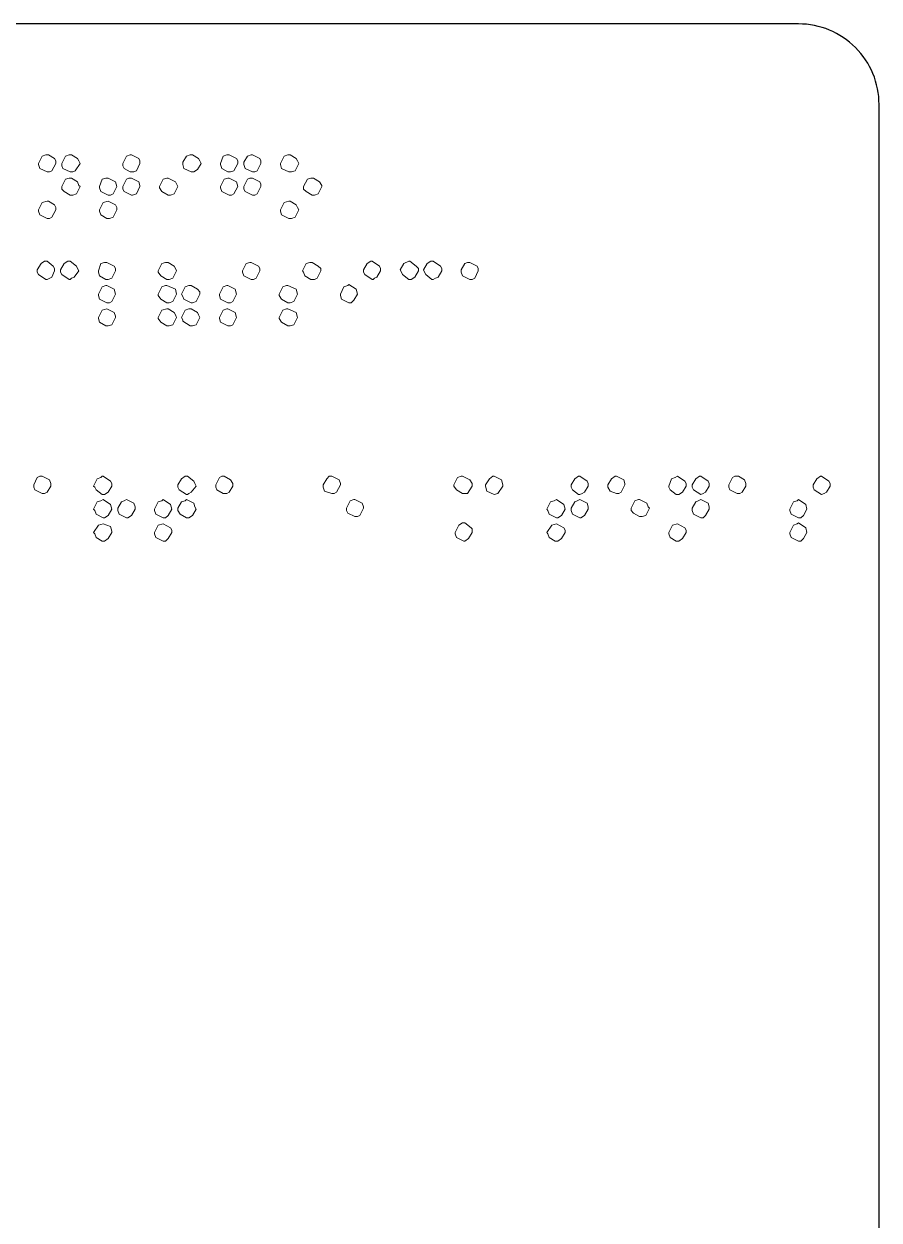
# Model space of a CAD drawing. Header units: millimetres. Extents: x 4903 to 8718, y 642 to 2401.
# Drawn here: x 6575.7 to 6681.9, y 796.7 to 945.2 of the extents above; entities that cross this region are included whole.
import ezdxf

# ---------------------------------------------------------------- set-up
doc = ezdxf.new("R2010")
doc.units = ezdxf.units.MM

msp = doc.modelspace()

# ---------------------------------------------------------------- linework, layer by layer
msp.add_lwpolyline([(6261.91, 935.2), (6261.91, 658.2, 0.414214), (6271.91, 648.2), (6671.91, 648.2, 0.414214), (6681.91, 658.2), (6681.91, 935.2, 0.414214), (6671.91, 945.2), (6271.91, 945.2, 0.414214)], format="xyb", close=True)
at = {"color": 139, "lineweight": 0}
for points in [[(6578.72, 928.94), (6578.57, 928.94), (6578.42, 928.94), (6577.96, 928.79), (6577.51, 927.88), (6577.51, 927.73), (6577.66, 927.27), (6578.57, 926.82), (6578.87, 926.82), (6579.17, 926.97), (6579.63, 927.88), (6579.63, 927.88), (6579.63, 928.19), (6579.48, 928.49)], [(6581.6, 928.94), (6581.3, 928.94), (6580.84, 928.79), (6580.39, 927.88), (6580.39, 927.58), (6580.54, 927.27), (6581.45, 926.82), (6581.6, 926.82), (6581.75, 926.82), (6582.06, 926.97), (6582.67, 927.88), (6582.51, 928.19), (6582.36, 928.49)], [(6589.04, 928.94), (6588.89, 928.94), (6588.43, 928.79), (6587.98, 927.88), (6587.98, 927.58), (6588.13, 927.27), (6588.89, 926.82), (6589.04, 926.82), (6589.34, 926.82), (6589.65, 926.97), (6590.1, 927.88), (6590.1, 928.19), (6589.95, 928.49)], [(6596.63, 928.94), (6596.32, 928.94), (6595.87, 928.79), (6595.41, 928.03), (6595.41, 927.73), (6595.56, 927.27), (6596.47, 926.82), (6596.63, 926.82), (6596.78, 926.82), (6597.23, 927.12), (6597.69, 927.88), (6597.54, 928.19), (6597.38, 928.49)], [(6601.18, 928.94), (6601.18, 928.94), (6600.87, 928.94), (6600.42, 928.79), (6600.12, 927.88), (6600.12, 927.73), (6600.27, 927.27), (6601.03, 926.82), (6601.33, 926.82), (6601.78, 926.97), (6602.24, 927.88), (6602.24, 928.03), (6602.24, 928.19), (6602.09, 928.49)], [(6604.06, 928.94), (6603.91, 928.94), (6603.45, 928.79), (6603, 928.03), (6603, 927.73), (6603.15, 927.27), (6604.06, 926.82), (6604.06, 926.82), (6604.36, 926.82), (6604.67, 926.97), (6605.12, 927.88), (6605.12, 928.19), (6604.97, 928.49)], [(6608.76, 928.94), (6608.61, 928.94), (6608.46, 928.94), (6608.01, 928.79), (6607.55, 927.88), (6607.55, 927.73), (6607.7, 927.27), (6608.61, 926.82), (6608.92, 926.82), (6609.37, 926.97), (6609.83, 927.88), (6609.83, 927.88), (6609.68, 928.19), (6609.52, 928.49)], [(6581.6, 926.06), (6581.3, 926.06), (6580.84, 925.91), (6580.39, 925), (6580.39, 925), (6580.39, 924.7), (6580.69, 924.39), (6581.45, 923.94), (6581.75, 923.94), (6582.21, 924.09), (6582.67, 925), (6582.51, 925.15), (6582.36, 925.61)], [(6586.16, 926.06), (6585.85, 926.06), (6585.4, 925.91), (6585.09, 925), (6585.09, 924.85), (6585.24, 924.39), (6586.16, 923.94), (6586.46, 923.94), (6586.76, 924.09), (6587.22, 925), (6587.07, 925.61)], [(6589.04, 926.06), (6588.73, 926.06), (6588.43, 925.91), (6587.98, 925), (6587.98, 925), (6587.98, 924.7), (6588.13, 924.39), (6589.04, 923.94), (6589.19, 923.94), (6589.65, 924.09), (6590.1, 925), (6590.1, 925.15), (6589.95, 925.61)], [(6593.59, 926.06), (6593.44, 926.06), (6592.98, 925.91), (6592.53, 925), (6592.53, 924.85), (6592.83, 924.39), (6593.59, 923.94), (6593.89, 923.94), (6594.35, 924.09), (6594.8, 925), (6594.5, 925.61)], [(6601.18, 926.06), (6601.03, 926.06), (6600.57, 925.91), (6600.12, 925), (6600.12, 924.85), (6600.27, 924.39), (6601.18, 923.94), (6601.48, 923.94), (6601.78, 924.09), (6602.24, 925), (6602.09, 925.61)], [(6604.06, 926.06), (6603.76, 926.06), (6603.45, 925.91), (6603, 925), (6603, 925), (6603, 924.7), (6603.15, 924.39), (6604.06, 923.94), (6604.36, 923.94), (6604.67, 924.09), (6605.12, 925), (6605.12, 925.3), (6604.97, 925.61)], [(6611.65, 926.06), (6611.34, 926.06), (6610.89, 925.91), (6610.43, 925), (6610.43, 925), (6610.43, 924.7), (6610.74, 924.39), (6611.5, 923.94), (6611.8, 923.94), (6612.25, 924.09), (6612.71, 925), (6612.71, 925.15), (6612.41, 925.61)], [(6578.72, 923.18), (6578.57, 923.18), (6577.96, 923.03), (6577.51, 922.12), (6577.51, 921.96), (6577.66, 921.51), (6578.57, 921.05), (6578.87, 921.05), (6579.17, 921.21), (6579.63, 922.12), (6579.63, 922.12), (6579.63, 922.42), (6579.48, 922.72)], [(6586.16, 923.18), (6586.16, 923.18), (6585.55, 923.03), (6585.09, 922.12), (6585.09, 921.96), (6585.24, 921.51), (6586, 921.05), (6586.31, 921.05), (6586.76, 921.21), (6587.22, 922.12), (6587.22, 922.12), (6587.22, 922.42), (6587.07, 922.72)], [(6608.76, 923.18), (6608.61, 923.18), (6608.01, 923.03), (6607.55, 922.12), (6607.55, 921.96), (6607.7, 921.51), (6608.61, 921.05), (6608.92, 921.05), (6609.37, 921.21), (6609.83, 922.12), (6609.83, 922.12), (6609.68, 922.42), (6609.52, 922.72)], [(6578.57, 915.74), (6578.26, 915.74), (6577.81, 915.44), (6577.35, 914.68), (6577.35, 914.38), (6577.51, 914.07), (6578.42, 913.47), (6578.57, 913.47), (6579.17, 913.77), (6579.48, 914.53), (6579.48, 914.83), (6579.33, 915.14)], [(6581.45, 915.74), (6581.15, 915.74), (6580.69, 915.44), (6580.24, 914.68), (6580.24, 914.38), (6580.39, 914.07), (6581.3, 913.47), (6581.45, 913.47), (6581.6, 913.62), (6581.91, 913.77), (6582.51, 914.53), (6582.36, 914.83), (6582.21, 915.14)], [(6586, 915.59), (6586, 915.59), (6585.7, 915.59), (6585.24, 915.44), (6584.94, 914.53), (6584.94, 914.38), (6585.09, 913.92), (6585.85, 913.47), (6586.16, 913.47), (6586.61, 913.62), (6587.07, 914.53), (6587.07, 914.53), (6587.07, 914.83), (6586.91, 915.14)], [(6593.59, 915.59), (6593.44, 915.59), (6593.29, 915.59), (6592.83, 915.44), (6592.38, 914.53), (6592.38, 914.38), (6592.68, 913.92), (6593.44, 913.47), (6593.74, 913.47), (6594.2, 913.62), (6594.65, 914.53), (6594.65, 914.53), (6594.5, 914.83), (6594.35, 915.14)], [(6603.91, 915.59), (6603.76, 915.59), (6603.3, 915.44), (6602.85, 914.53), (6602.85, 914.38), (6603, 913.92), (6603.91, 913.47), (6604.06, 913.47), (6604.21, 913.47), (6604.52, 913.62), (6604.97, 914.53), (6604.97, 914.83), (6604.82, 915.14)], [(6611.5, 915.59), (6611.19, 915.59), (6610.74, 915.44), (6610.28, 914.53), (6610.43, 914.38), (6610.59, 913.92), (6611.34, 913.47), (6611.5, 913.47), (6611.8, 913.47), (6612.1, 913.62), (6612.56, 914.53), (6612.56, 914.83), (6612.25, 915.14)], [(6618.93, 915.74), (6618.78, 915.74), (6618.32, 915.44), (6617.87, 914.68), (6617.87, 914.38), (6618.02, 914.07), (6618.93, 913.47), (6619.08, 913.47), (6619.24, 913.62), (6619.54, 913.77), (6619.99, 914.53), (6619.99, 914.83), (6619.84, 915.14)], [(6623.64, 915.74), (6623.48, 915.74), (6622.88, 915.44), (6622.42, 914.68), (6622.57, 914.38), (6622.73, 914.07), (6623.48, 913.47), (6623.79, 913.47), (6624.24, 913.77), (6624.7, 914.53), (6624.7, 914.83), (6624.39, 915.14)], [(6626.52, 915.74), (6626.22, 915.74), (6625.76, 915.44), (6625.3, 914.68), (6625.46, 914.38), (6625.61, 914.07), (6626.37, 913.47), (6626.52, 913.47), (6626.82, 913.62), (6627.13, 913.77), (6627.58, 914.53), (6627.58, 914.83), (6627.43, 915.14)], [(6631.07, 915.59), (6631.07, 915.59), (6631.98, 915.14), (6632.13, 914.83), (6632.13, 914.53), (6631.68, 913.62), (6631.37, 913.47), (6631.07, 913.47), (6631.07, 913.47), (6631.07, 913.47), (6630.16, 913.92), (6630.01, 914.38), (6630.01, 914.53), (6630.01, 914.53), (6630.01, 914.68), (6630.46, 915.44), (6630.77, 915.59), (6631.07, 915.59), (6631.07, 915.59), (6631.07, 915.59)], [(6586, 912.71), (6585.85, 912.71), (6585.4, 912.56), (6584.94, 911.65), (6584.94, 911.49), (6585.09, 911.04), (6586, 910.58), (6586.31, 910.58), (6586.61, 910.73), (6587.07, 911.65), (6586.91, 912.25)], [(6593.44, 912.71), (6593.29, 912.71), (6592.83, 912.56), (6592.38, 911.65), (6592.38, 911.49), (6592.68, 911.04), (6593.44, 910.58), (6593.74, 910.58), (6594.2, 910.73), (6594.65, 911.65), (6594.5, 912.25)], [(6596.47, 912.71), (6596.17, 912.71), (6595.71, 912.56), (6595.26, 911.65), (6595.26, 911.65), (6595.41, 911.34), (6595.56, 911.04), (6596.47, 910.58), (6596.63, 910.58), (6597.08, 910.73), (6597.54, 911.65), (6597.54, 911.95), (6597.23, 912.25)], [(6601.03, 912.71), (6600.87, 912.71), (6600.42, 912.56), (6599.96, 911.65), (6599.96, 911.49), (6600.12, 911.04), (6601.03, 910.58), (6601.33, 910.58), (6601.63, 910.73), (6602.09, 911.65), (6601.94, 912.25)], [(6608.46, 912.71), (6608.31, 912.71), (6607.85, 912.56), (6607.4, 911.65), (6607.4, 911.49), (6607.7, 911.04), (6608.46, 910.58), (6608.76, 910.58), (6609.22, 910.73), (6609.68, 911.65), (6609.52, 912.25)], [(6616.05, 912.86), (6615.9, 912.71), (6615.44, 912.56), (6614.99, 911.65), (6614.99, 911.49), (6615.14, 911.04), (6616.05, 910.58), (6616.35, 910.58), (6616.66, 910.89), (6617.11, 911.65), (6616.96, 912.25)], [(6586, 909.82), (6586, 909.82), (6585.4, 909.67), (6584.94, 908.76), (6584.94, 908.61), (6585.09, 908.16), (6585.85, 907.7), (6586.16, 907.7), (6586.61, 907.85), (6587.07, 908.76), (6587.07, 908.91), (6586.91, 909.37)], [(6593.59, 909.82), (6593.44, 909.82), (6592.83, 909.67), (6592.38, 908.76), (6592.38, 908.61), (6592.68, 908.16), (6593.44, 907.7), (6593.74, 907.7), (6594.2, 907.85), (6594.65, 908.76), (6594.65, 908.76), (6594.5, 909.07), (6594.35, 909.37)], [(6596.47, 909.82), (6596.17, 909.82), (6595.71, 909.67), (6595.26, 908.76), (6595.41, 908.46), (6595.41, 908.31), (6596.32, 907.7), (6596.63, 907.7), (6597.08, 907.85), (6597.54, 908.76), (6597.38, 909.07), (6597.23, 909.37)], [(6601.03, 909.82), (6600.87, 909.82), (6600.42, 909.67), (6599.96, 908.76), (6599.96, 908.61), (6600.12, 908.16), (6601.03, 907.7), (6601.33, 907.7), (6601.63, 907.85), (6602.09, 908.76), (6601.94, 909.37)], [(6608.46, 909.82), (6608.31, 909.82), (6607.85, 909.67), (6607.4, 908.76), (6607.4, 908.61), (6607.7, 908.16), (6608.46, 907.7), (6608.76, 907.7), (6609.22, 907.85), (6609.68, 908.76), (6609.52, 909.37)], [(6577.96, 889.04), (6577.96, 889.04), (6578.87, 888.58), (6579.02, 888.13), (6579.02, 887.82), (6578.57, 887.06), (6578.26, 886.91), (6577.96, 886.91), (6577.96, 886.91), (6577.96, 886.91), (6577.05, 887.37), (6576.9, 887.67), (6576.9, 887.82), (6576.9, 887.82), (6576.9, 887.97), (6577.35, 888.88), (6577.66, 889.04), (6577.96, 889.04), (6577.96, 889.04), (6577.96, 889.04)], [(6585.55, 889.04), (6585.4, 889.04), (6585.24, 888.88), (6584.79, 888.73), (6584.33, 887.82), (6584.49, 887.67), (6584.64, 887.37), (6585.4, 886.76), (6585.7, 886.76), (6586.16, 887.06), (6586.61, 887.82), (6586.61, 887.97), (6586.61, 888.13), (6586.46, 888.43)], [(6596.02, 889.04), (6595.71, 889.04), (6595.26, 888.73), (6594.8, 887.97), (6594.8, 887.67), (6594.96, 887.37), (6595.87, 886.76), (6596.02, 886.76), (6596.17, 886.91), (6596.47, 887.06), (6597.08, 887.82), (6596.93, 888.13), (6596.78, 888.43)], [(6600.42, 889.04), (6600.57, 889.04), (6601.33, 888.58), (6601.63, 888.13), (6601.63, 887.82), (6601.18, 887.06), (6600.87, 886.91), (6600.57, 886.91), (6600.57, 886.91), (6600.42, 886.91), (6599.66, 887.37), (6599.51, 887.67), (6599.51, 887.82), (6599.51, 887.82), (6599.51, 887.97), (6599.96, 888.88), (6600.27, 889.04), (6600.42, 889.04), (6600.42, 889.04), (6600.42, 889.04)], [(6613.92, 889.04), (6613.62, 889.04), (6613.32, 888.73), (6612.86, 887.97), (6612.86, 887.67), (6613.01, 887.21), (6613.92, 886.91), (6614.23, 886.91), (6614.53, 887.06), (6614.99, 887.97), (6614.99, 888.13), (6614.83, 888.58)], [(6630.16, 889.04), (6630.01, 889.04), (6629.55, 888.88), (6629.1, 887.97), (6629.1, 887.82), (6629.4, 887.37), (6630.16, 886.91), (6630.62, 886.91), (6630.77, 886.91), (6631.37, 887.82), (6631.37, 888.13), (6631.07, 888.58)], [(6634.11, 889.04), (6633.95, 889.04), (6633.5, 888.73), (6633.04, 887.97), (6633.04, 887.82), (6633.2, 887.21), (6634.11, 886.76), (6634.56, 886.91), (6634.56, 886.91), (6635.17, 887.82), (6635.17, 887.97), (6635.02, 888.58)], [(6644.73, 889.04), (6644.58, 889.04), (6644.12, 888.73), (6643.67, 887.97), (6643.67, 887.67), (6643.82, 887.37), (6644.58, 886.76), (6644.73, 886.76), (6645.03, 886.91), (6645.33, 887.06), (6645.79, 887.82), (6645.79, 888.13), (6645.64, 888.43)], [(6649.28, 889.04), (6649.13, 889.04), (6648.67, 888.73), (6648.22, 887.97), (6648.22, 887.67), (6648.52, 887.21), (6649.28, 886.91), (6649.58, 886.91), (6649.89, 887.06), (6650.34, 887.97), (6650.34, 888.13), (6650.19, 888.58)], [(6656.87, 889.04), (6656.87, 889.04), (6656.56, 888.88), (6656.11, 888.73), (6655.81, 887.82), (6655.81, 887.67), (6655.96, 887.37), (6656.72, 886.76), (6657.02, 886.76), (6657.47, 887.06), (6657.93, 887.82), (6657.93, 887.97), (6657.93, 888.13), (6657.78, 888.43)], [(6659.75, 889.04), (6659.6, 889.04), (6659.14, 888.73), (6658.69, 887.97), (6658.69, 887.67), (6658.84, 887.37), (6659.75, 886.76), (6659.75, 886.76), (6660.05, 886.91), (6660.36, 887.06), (6660.81, 887.82), (6660.81, 888.13), (6660.66, 888.43)], [(6664.3, 889.04), (6664.45, 889.04), (6665.21, 888.58), (6665.37, 888.13), (6665.37, 887.82), (6664.91, 887.06), (6664.61, 886.91), (6664.45, 886.91), (6664.45, 886.91), (6664.3, 886.91), (6663.39, 887.37), (6663.24, 887.67), (6663.24, 887.82), (6663.24, 887.82), (6663.24, 887.97), (6663.7, 888.88), (6664, 889.04), (6664.3, 889.04), (6664.3, 889.04), (6664.3, 889.04)], [(6674.77, 889.04), (6674.62, 889.04), (6674.17, 888.73), (6673.71, 887.97), (6673.71, 887.67), (6673.86, 887.37), (6674.77, 886.76), (6674.77, 886.76), (6675.08, 886.91), (6675.38, 887.06), (6675.84, 887.82), (6675.84, 888.13), (6675.68, 888.43)], [(6585.55, 886.15), (6585.24, 886), (6584.79, 885.85), (6584.33, 884.94), (6584.49, 884.79), (6584.64, 884.33), (6585.55, 883.88), (6585.7, 883.88), (6586.16, 884.18), (6586.61, 884.94), (6586.46, 885.55)], [(6588.43, 886.15), (6588.13, 886), (6587.82, 885.85), (6587.37, 885.09), (6587.37, 884.94), (6587.37, 884.79), (6587.52, 884.33), (6588.43, 883.88), (6588.58, 883.88), (6589.04, 884.18), (6589.49, 884.94), (6589.49, 885.24), (6589.34, 885.7)], [(6592.98, 886.15), (6592.83, 886), (6592.38, 885.85), (6591.92, 884.94), (6591.92, 884.79), (6592.07, 884.33), (6592.98, 883.88), (6593.29, 883.88), (6593.59, 884.18), (6594.05, 884.94), (6593.89, 885.55)], [(6595.87, 886.15), (6595.71, 886), (6595.26, 885.85), (6594.8, 885.09), (6594.8, 884.94), (6594.8, 884.79), (6595.11, 884.33), (6595.87, 883.88), (6596.17, 883.88), (6596.63, 884.18), (6597.08, 884.94), (6596.93, 885.24), (6596.78, 885.7)], [(6616.81, 886.15), (6616.66, 886.15), (6616.2, 886), (6615.75, 885.09), (6615.75, 885.09), (6615.75, 884.79), (6615.9, 884.48), (6616.81, 884.03), (6617.11, 884.03), (6617.41, 884.18), (6617.87, 885.09), (6617.87, 885.24), (6617.72, 885.7)], [(6641.84, 886.15), (6641.54, 886), (6641.09, 885.85), (6640.63, 884.94), (6640.78, 884.79), (6640.93, 884.33), (6641.84, 883.88), (6642, 883.88), (6642.45, 884.18), (6642.91, 884.94), (6642.76, 885.55)], [(6644.73, 886.15), (6644.42, 886), (6644.12, 885.85), (6643.67, 885.09), (6643.67, 884.94), (6643.67, 884.79), (6643.82, 884.33), (6644.73, 883.88), (6644.88, 883.88), (6645.33, 884.18), (6645.79, 884.94), (6645.79, 885.24), (6645.64, 885.7)], [(6652.16, 886.15), (6652.01, 886.15), (6651.56, 886), (6651.1, 885.09), (6651.1, 885.09), (6651.1, 884.79), (6651.4, 884.48), (6652.16, 884.03), (6652.47, 884.03), (6652.92, 884.18), (6653.38, 885.09), (6653.23, 885.24), (6653.07, 885.7)], [(6659.75, 886.15), (6659.45, 886), (6659.14, 885.85), (6658.69, 885.09), (6658.69, 884.94), (6658.69, 884.79), (6658.84, 884.33), (6659.75, 883.88), (6660.05, 883.88), (6660.36, 884.18), (6660.81, 884.94), (6660.81, 885.24), (6660.66, 885.7)], [(6671.89, 886.15), (6671.74, 886), (6671.28, 885.85), (6670.83, 884.94), (6670.83, 884.79), (6670.98, 884.33), (6671.89, 883.88), (6672.19, 883.88), (6672.5, 884.18), (6672.95, 884.94), (6672.8, 885.55)], [(6585.55, 883.12), (6585.55, 883.12), (6584.94, 882.97), (6584.33, 882.06), (6584.49, 881.9), (6584.64, 881.45), (6585.4, 880.99), (6585.7, 880.99), (6586.16, 881.3), (6586.61, 882.06), (6586.61, 882.21), (6586.46, 882.81)], [(6592.98, 883.12), (6592.98, 883.12), (6592.38, 882.97), (6591.92, 882.06), (6591.92, 881.9), (6592.07, 881.45), (6592.98, 880.99), (6593.29, 880.99), (6593.59, 881.3), (6594.05, 882.06), (6594.05, 882.06), (6594.05, 882.36), (6593.89, 882.66)], [(6630.46, 883.27), (6630.16, 883.27), (6629.71, 882.97), (6629.25, 882.06), (6629.25, 881.9), (6629.4, 881.45), (6630.31, 880.99), (6630.46, 880.99), (6630.92, 881.3), (6631.37, 882.06), (6631.37, 882.51), (6631.22, 882.66)], [(6641.84, 883.12), (6641.84, 883.12), (6641.24, 882.97), (6640.63, 882.06), (6640.78, 881.9), (6640.93, 881.45), (6641.69, 880.99), (6642, 880.99), (6642.45, 881.3), (6642.91, 882.06), (6642.91, 882.06), (6642.91, 882.36), (6642.76, 882.66)], [(6656.87, 883.12), (6656.87, 883.12), (6656.26, 882.97), (6655.81, 882.06), (6655.81, 881.9), (6655.96, 881.45), (6656.72, 880.99), (6657.02, 880.99), (6657.47, 881.3), (6657.93, 882.06), (6657.93, 882.06), (6657.93, 882.36), (6657.78, 882.66)], [(6671.89, 883.27), (6671.74, 883.12), (6671.28, 882.97), (6670.83, 882.06), (6670.83, 881.9), (6670.98, 881.45), (6671.89, 880.99), (6672.19, 880.99), (6672.5, 881.3), (6672.95, 882.06), (6672.8, 882.66)]]:
    msp.add_lwpolyline(points, close=True, dxfattribs=at)

doc.saveas('drawing.dxf')
